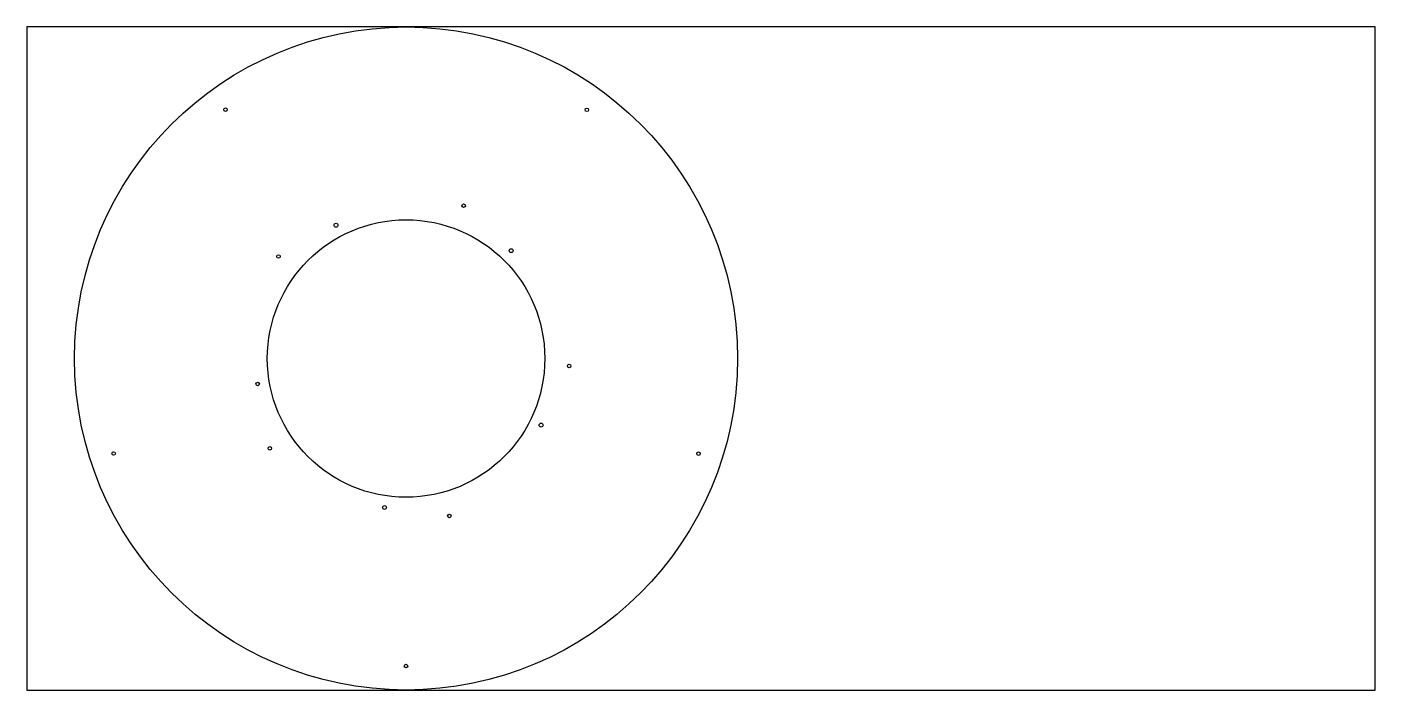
# Model space of a CAD drawing. Header units: millimetres. Extents: x -1919 to 521, y 815 to 2015.
import ezdxf

# ---------------------------------------------------------------- set-up
doc = ezdxf.new("R2010")
doc.units = ezdxf.units.MM
doc.header["$MEASUREMENT"] = 0
doc.layers.add('Default', color=18, linetype='Continuous', true_color=0x000000)

msp = doc.modelspace()

# ---------------------------------------------------------------- linework, layer by layer
for centre, radius in [((-1232.7, 1415.1), 600), ((-1559.6, 1865.4), 3.18), ((-905.4, 1865.2), 3.18), ((-1128.5, 1691.6), 3.18), ((-1232.7, 1415.1), 251.1), ((-1359.5, 1656.3), 3.5), ((-1042.5, 1610.3), 3.5), ((-1463.5, 1599.6), 3.18), ((-937.5, 1401.5), 3.18), ((-1501.2, 1369), 3.18), ((-988.3, 1294.6), 3.5), ((-1762, 1243.3), 3.18), ((-1479.4, 1252.6), 3.18), ((-703.4, 1243), 3.18), ((-1271.8, 1145.4), 3.5), ((-1154.4, 1130.2), 3.18), ((-1232.8, 858.6), 3.18)]:
    msp.add_circle(centre, radius)
at = {"layer": 'Default'}
msp.add_lwpolyline([(-1918.9, 815.1), (521.1, 815.1), (521.1, 2015.1), (-1918.9, 2015.1), (-1918.9, 815.1)], dxfattribs=at)

doc.saveas('drawing.dxf')
